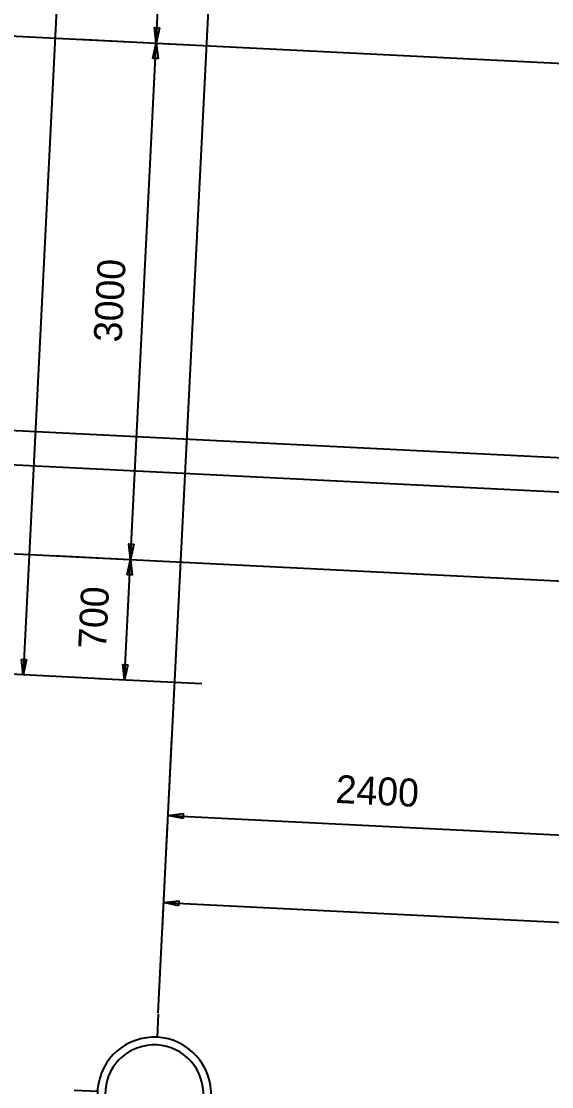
# Model space of a CAD drawing. Extents: x 549999 to 550212, y 1838161 to 1838467.
# Drawn here: x 550155.4 to 550158.48, y 1838339.29 to 1838345.48 of the extents above; entities that cross this region are included whole.
import ezdxf

# ---------------------------------------------------------------- set-up
doc = ezdxf.new("R2010")
doc.units = 0
for name, color, linetype in [('Level 18', 7, 'Continuous'), ('Level 19', 7, 'Continuous'), ('Level 20', 7, 'Continuous')]:
    doc.layers.add(name, color=color, linetype=linetype)

# ---------------------------------------------------------------- blocks, each defined once
blk = doc.blocks.new('GRID_3')
at = {"layer": 'Level 19'}
for p, q in [((0, 0.5169), (0, 0.3669)), ((-0.5169, 0), (-0.3669, 0)), ((0.5169, 0), (0.3669, 0)), ((0, -0.5169), (0, -0.3669))]:
    blk.add_line(p, q, dxfattribs=at)
for radius, start, end in [(0.3669, 86.59057, 185.41735), (0.3669, 3.40943, 86.59057), (0.3169, 86.59057, 185.41735), (0.3169, 3.40943, 86.59057), (0.3169, 275.41735, 3.40943), (0.3669, 275.41735, 3.40943), (0.3669, 185.41735, 275.41735), (0.3169, 185.41735, 275.41735)]:
    blk.add_arc((0, 0), radius, start, end, dxfattribs=at)

msp = doc.modelspace()

# ---------------------------------------------------------------- linework, layer by layer
at = {"layer": 'Level 18'}
for p, q in [((550157.2521, 1838360.9429), (550156.1912, 1838339.7214)), ((550154.7739, 1838345.4188), (550168.847, 1838344.7153)), ((550154.6241, 1838342.4226), (550183.7575, 1838340.9661))]:
    msp.add_line(p, q, dxfattribs=at)
at = {"layer": 'Level 20'}
for p, q in [((550156.2834, 1838359.1606), (550155.4096, 1838341.6824)), ((550156.1817, 1838345.3484), (550156.4214, 1838350.1425)), ((550155.7323, 1838345.3709), (550156.3315, 1838345.341)), ((550155.7323, 1838345.3709), (550156.3315, 1838345.341)), ((550156.0319, 1838342.3522), (550156.1817, 1838345.3484)), ((550177.3473, 1838342.0006), (550116.2835, 1838345.0533)), ((550177.3373, 1838341.8008), (550116.2736, 1838344.8536)), ((550155.5825, 1838342.3747), (550156.1817, 1838342.3447)), ((550155.5825, 1838342.3747), (550156.1817, 1838342.3447)), ((550155.997, 1838341.6531), (550156.0319, 1838342.3522)), ((550155.859, 1838341.66), (550155.2598, 1838341.6899)), ((550156.4463, 1838341.6306), (550155.8471, 1838341.6605)), ((550156.2709, 1838341.3168), (550156.241, 1838340.7176)), ((550156.2456, 1838340.8105), (550156.2157, 1838340.2113)), ((550156.2485, 1838340.8674), (550158.6455, 1838340.7476)), ((550156.2232, 1838340.3611), (550177.4966, 1838339.2976))]:
    msp.add_line(p, q, dxfattribs=at)
for points in [[(550156.201, 1838345.4369), (550156.1817, 1838345.3484), (550156.1713, 1838345.4384)], [(550156.1624, 1838345.26), (550156.1817, 1838345.3484), (550156.1921, 1838345.2585)], [(550156.0512, 1838342.4406), (550156.0319, 1838342.3522), (550156.0215, 1838342.4421)], [(550156.0126, 1838342.2637), (550156.0319, 1838342.3522), (550156.0423, 1838342.2623)], [(550155.4289, 1838341.7709), (550155.4096, 1838341.6824), (550155.3992, 1838341.7724)], [(550156.0163, 1838341.7415), (550155.997, 1838341.6531), (550155.9866, 1838341.743)], [(550156.3369, 1838340.8481), (550156.2485, 1838340.8674), (550156.3384, 1838340.8778)], [(550156.3116, 1838340.3418), (550156.2232, 1838340.3611), (550156.3131, 1838340.3715)]]:
    msp.add_lwpolyline(points, close=True, dxfattribs=at)

# ---------------------------------------------------------------- block references
at = {"layer": 'Level 19', "xscale": 0.9000000000000004, "yscale": 0.9, "rotation": 177.13800620795936}
msp.add_blockref('GRID_3', (550156.17, 1838339.25), dxfattribs=at)

# ---------------------------------------------------------------- texts
at = {"layer": 'Level 20'}
for s, rotation, p in [('3000', 87.13801, (550155.98, 1838343.61)), ('700', 87.13801, (550155.89, 1838341.83)), ('2400', 357.13801, (550157.22, 1838340.94))]:
    msp.add_text(s, height=0.16224, rotation=rotation, dxfattribs=at).set_placement(p)

doc.saveas('drawing.dxf')
